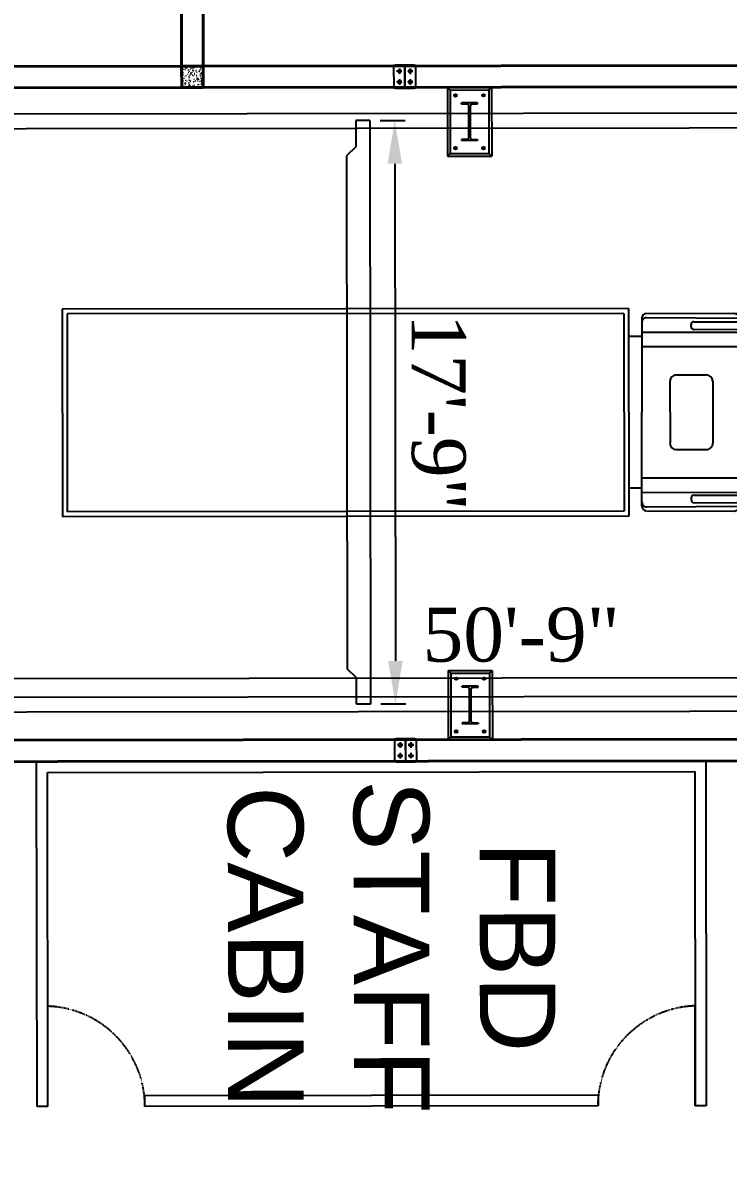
# Model space of a CAD drawing. Header units: feet. Extents: x -99009 to 3252343, y -11094690 to 9035152.
# Drawn here: x 2516587 to 2523120, y -1897848 to -1887199 of the extents above; entities that cross this region are included whole.
import ezdxf

# ---------------------------------------------------------------- set-up
doc = ezdxf.new("R2010")
doc.units = ezdxf.units.FT
doc.header["$PDSIZE"] = -1
for name, pattern in [('Amconstr', [9999, 9999, 0]), ('CENTER', [2, 1.25, -0.25, 0.25, -0.25]), ('HIDDEN2', [0.1875, 0.125, -0.0625])]:
    doc.linetypes.add(name, pattern=pattern)
doc.layers.add('1', color=1, linetype='Continuous')
doc.layers.add('DOOR', color=5, linetype='Continuous')
for name, color, linetype, lineweight in [('AM_CL', 1, 'Amconstr', 25), ('RCC', 3, 'Continuous', 40), ('ROAD', 134, 'Continuous', 0), ('WALL', 10, 'Continuous', 40)]:
    doc.layers.add(name, color=color, linetype=linetype, lineweight=lineweight)
doc.styles.add('MM', font='dutch.ttf')
doc.styles.get("Standard").update_dxf_attribs({"font": 'GOTHICB.TTF'})
doc.dimstyles.new('MANI (feet)', dxfattribs={"dimtxt": 2.5, "dimasz": 2, "dimexe": 0.477, "dimexo": 0.477, "dimgap": 0.5222, "dimtad": 1, "dimdec": 0, "dimlfac": 0.03937, "dimzin": 4, "dimdsep": 46, "dimlunit": 3, "dimtxsty": 'MM', "dimcen": 0, "dimclrd": 1, "dimclre": 1, "dimclrt": 50, "dimadec": 5, "dimazin": 2, "dimtfac": 1, "dimtdec": 0, "dimtmove": 0, "dimatfit": 3, "dimfxl": 1, "dimtolj": 1, "dimtzin": 0, "dimlwd": -1, "dimlwe": -1, "dimarcsym": 0})

# ---------------------------------------------------------------- blocks, each defined once
blk = doc.blocks.new('zw$7752')
h = blk.add_hatch(color=256)
h.dxf.hatch_style = 1
h.paths.add_polyline_path([(26, 126), (13, 126, 0.414214), (26, 113)])
h.paths.add_polyline_path([(26, 139), (26, 126), (39, 126, 0.414214)])
h = blk.add_hatch(color=256)
h.dxf.hatch_style = 1
h.paths.add_polyline_path([(126, 126), (113, 126, 0.414214), (126, 113)])
h.paths.add_polyline_path([(126, 139), (126, 126), (139, 126, 0.414214)])
h = blk.add_hatch(color=256)
h.dxf.hatch_style = 1
h.paths.add_polyline_path([(26, 26), (13, 26, 0.414214), (26, 13)])
h.paths.add_polyline_path([(26, 39), (26, 26), (39, 26, 0.414214)])
h = blk.add_hatch(color=256)
h.dxf.hatch_style = 1
h.paths.add_polyline_path([(126, 26), (113, 26, 0.414214), (126, 13)])
h.paths.add_polyline_path([(126, 39), (126, 26), (139, 26, 0.414214)])
at = {"color": 7, "linetype": 'CENTER'}
for p, q in [((0, 126), (52, 126)), ((26, 152), (26, 100)), ((100, 126), (152, 126)), ((126, 152), (126, 100)), ((0, 26), (52, 26)), ((26, 52), (26, 0)), ((100, 26), (152, 26)), ((126, 52), (126, 0))]:
    blk.add_line(p, q, dxfattribs=at)
at = {"color": 7}
for centre in [(26, 126), (126, 126), (26, 26), (126, 26)]:
    blk.add_circle(centre, 13, dxfattribs=at)
for centre in [(26, 126), (126, 126), (26, 26), (126, 26)]:
    blk.add_circle(centre, 13)
blk = doc.blocks.new('TGY')
at = {"color": 3}
blk.add_lwpolyline([(1150065, 546134), (1150279, 546134), (1150279, 545934), (1150065, 545934)], close=True, dxfattribs=at)
at = {"color": 1}
blk.add_lwpolyline([(1150065, 546122), (1150065, 545947), (1150072, 545947), (1150072, 546032), (1150272, 546032), (1150272, 545947), (1150279, 545947), (1150279, 546122), (1150272, 546122), (1150272, 546037), (1150072, 546037), (1150072, 546122)], close=True, dxfattribs=at)
blk.add_blockref('zw$7752', (1150096, 545958))
blk = doc.blocks.new('RCC COLUMN')
at = {"layer": 'ROAD'}
h = blk.add_hatch(dxfattribs=at)
h.set_pattern_fill('AR-CONC', color=252, scale=10)
h.set_pattern_definition([(50, (-23146.816, 205572.735), (71.726018, -6.275213), [7.5, -82.5]), (355, (-23146.82, 205572.735), (-13.875133, 75.219213), [6, -66]), (100.451444, (-23140.84, 205572.21), (57.850885, 68.944), [6.37402, -70.11421]), (46.1842, (-23146.82, 205592.735), (106.724133, -16.551928), [11.25, -123.75]), (96.635635, (-23137.92, 205591.36), (93.466195, 97.41186), [9.561034, -105.171376]), (351.184164, (-23146.82, 205592.73), (93.466195, 97.41186), [9, -99]), (21, (-23136.816, 205587.735), (59.690705, -40.261889), [7.5, -82.5]), (326, (-23136.82, 205587.735), (24.331533, 72.515005), [6, -66]), (71.451445, (-23131.84, 205584.38), (84.022238, 32.253115), [6.37402, -70.11421]), (37.5, (-23146.816, 205572.735), (1.2159855, 33.2893854), [0, -65.2, 0, -67, 0, -66.25]), (7.5, (-23146.816, 205572.735), (26.306954, 39.441171), [0, -38.2, 0, -63.7, 0, -25.25]), (327.5, (-23169.116, 205572.735), (53.3822436, -2.2554872), [0, -25, 0, -78, 0, -103.5]), (317.5, (-23179.116, 205572.735), (58.318617, 10.010498), [0, -32.5, 0, -51.8, 0, -73.5])])
h.paths.add_polyline_path([(-100, -115), (100, -115), (100, 85), (-100, 85)])
at = {"layer": 'RCC'}
blk.add_lwpolyline([(-100, -115), (100, -115), (100, 85), (-100, 85)], close=True, dxfattribs=at)
blk = doc.blocks.new('*D2600')
at = {"color": 1}
for p, q in [((2513464, -1893759), (2513463, -1893191)), ((2528945, -1893741), (2528944, -1893173)), ((2528545, -1893269), (2513864, -1893286))]:
    blk.add_line(p, q, dxfattribs=at)
for points in [[(2513863, -1893219), (2513864, -1893352), (2513464, -1893286)], [(2528545, -1893336), (2528544, -1893202), (2528945, -1893269)]]:
    blk.add_solid(points, dxfattribs=at)
at = {"layer": 'Defpoints', "color": 0}
for p in [(2513464, -1893286), (2513464, -1893854), (2528945, -1893837)]:
    blk.add_point(p, dxfattribs=at)
at = {"color": 50, "insert": (2521204, -1892876), "char_height": 500, "attachment_point": 5, "rotation": 0.0651, "style": 'MM'}
blk.add_mtext('\\A1;50\'-9"', dxfattribs=at)
blk = doc.blocks.new('truck')
for p, q in [((102254, -49503), (97007, -49503)), ((97007, -49503), (97007, -51427)), ((102254, -49503), (102254, -49761)), ((97051, -49547), (97051, -51383)), ((102210, -49547), (97051, -49547)), ((102210, -49547), (102210, -51383)), ((102376, -49593), (102376, -49761)), ((102420, -49549), (103233, -49546)), ((102420, -49587), (103333, -49593)), ((103233, -49546), (103250, -49553)), ((103809, -49553), (103250, -49553)), ((103250, -49553), (103333, -49593)), ((103333, -49593), (103733, -49601)), ((103652, -49722), (103733, -49601)), ((102376, -49722), (103652, -49722)), ((102833, -49670), (102833, -49652)), ((102859, -49626), (103647, -49626)), ((102859, -49696), (103603, -49696)), ((103624, -49684), (103655, -49639)), ((103719, -49700), (103736, -49675)), ((102376, -49761), (102254, -49761)), ((102254, -49761), (102254, -51169)), ((102376, -49761), (102376, -50465)), ((103695, -49766), (103695, -50465)), ((103739, -49766), (103739, -50465)), ((104001, -49835), (104020, -50470)), ((104074, -49788), (104094, -50465)), ((102376, -49855), (103421, -49855)), ((103931, -49841), (103950, -50472)), ((102696, -50119), (102974, -50119)), ((102637, -50178), (102637, -50752)), ((103033, -50178), (103033, -50752)), ((102376, -51169), (102376, -50465)), ((103695, -51164), (103695, -50465)), ((103739, -51164), (103739, -50465)), ((103931, -51089), (103950, -50458)), ((104001, -51094), (104020, -50460)), ((104074, -51142), (104094, -50465)), ((102696, -50811), (102974, -50811)), ((102376, -51074), (103421, -51074)), ((102376, -51169), (102254, -51169)), ((102254, -51169), (102254, -51427)), ((102376, -51337), (102376, -51169)), ((102376, -51208), (103652, -51208)), ((103652, -51208), (103733, -51329)), ((102833, -51260), (102833, -51278)), ((102859, -51234), (103603, -51234)), ((102859, -51304), (103647, -51304)), ((103333, -51337), (103733, -51329)), ((103624, -51246), (103655, -51290)), ((103719, -51229), (103736, -51255)), ((102254, -51427), (97007, -51427)), ((102210, -51383), (97051, -51383)), ((102420, -51343), (103333, -51337)), ((102420, -51380), (103233, -51384)), ((103233, -51384), (103250, -51376)), ((103250, -51376), (103333, -51337)), ((103809, -51376), (103250, -51376))]:
    blk.add_line(p, q)
for centre, radius, start, end in [((102420, -49593), 43.7, 90.221, 180), ((102420, -49631), 43.7, 89.6573, 180), ((103736, -49868), 267, 7.1101, 90.471), ((103809, -49821), 267, 7.1101, 90), ((102859, -49652), 26.2, 90, 180), ((102859, -49670), 26.2, 180, 270), ((103603, -49670), 26.2, 270, 325.8642), ((103647, -49635), 8.74, 325.8642, 90), ((103652, -49766), 43.7, 0, 90), ((103726, -49705), 8.74, 145.8642, 218.9833), ((103652, -49766), 87.4, 0, 38.9833), ((103743, -49680), 8.74, 87.6503, 145.8642), ((103736, -49868), 197, 8.0464, 87.6503), ((103420, -49387), 468, 270.1692, 306.0617), ((102696, -50178), 59.4, 90, 180), ((102974, -50178), 59.4, 0, 90), ((102696, -50752), 59.4, 180, 270), ((102974, -50752), 59.4, 270, 0), ((103420, -51543), 468, 53.9383, 89.8308), ((103736, -51061), 267, 269.529, 352.8899), ((103736, -51061), 197, 272.3497, 351.9536), ((103652, -51164), 43.7, 270, 0), ((103726, -51225), 8.74, 141.0167, 214.1358), ((103652, -51164), 87.4, 321.0167, 0), ((103809, -51109), 267, 270, 352.8899), ((102420, -51299), 43.7, 180, 270.3427), ((102859, -51260), 26.2, 90, 180), ((102859, -51278), 26.2, 180, 270), ((103603, -51260), 26.2, 34.1358, 90), ((103647, -51295), 8.74, 270, 34.1358), ((103743, -51250), 8.74, 214.1358, 272.3497), ((102420, -51337), 43.7, 180, 269.779)]:
    blk.add_arc(centre, radius, start, end)
blk = doc.blocks.new('colum crane')
at = {"layer": 'AM_CL', "color": 6, "linetype": 'ByBlock'}
for p, q in [((1559371, -1064867), (1559371, -1064457)), ((1559371, -1064457), (1560011, -1064457)), ((1559396, -1064482), (1559371, -1064457)), ((1559396, -1064842), (1559396, -1064482)), ((1559396, -1064482), (1559986, -1064482)), ((1559986, -1064482), (1560011, -1064457)), ((1559986, -1064842), (1559986, -1064482)), ((1560011, -1064867), (1560011, -1064457)), ((1559526, -1064587), (1559516, -1064587)), ((1559516, -1064587), (1559516, -1064737)), ((1559526, -1064639), (1559526, -1064587)), ((1559856, -1064587), (1559866, -1064587)), ((1559856, -1064639), (1559856, -1064587)), ((1559866, -1064587), (1559866, -1064737)), ((1559526, -1064684), (1559526, -1064737)), ((1559841, -1064654), (1559541, -1064654)), ((1559841, -1064669), (1559541, -1064669)), ((1559856, -1064684), (1559856, -1064737)), ((1559526, -1064737), (1559516, -1064737)), ((1559856, -1064737), (1559866, -1064737)), ((1559371, -1064867), (1559396, -1064842)), ((1559371, -1064867), (1560011, -1064867)), ((1559396, -1064842), (1559986, -1064842)), ((1559986, -1064842), (1560011, -1064867))]:
    blk.add_line(p, q, dxfattribs=at)
at = {"layer": 'AM_CL', "color": 6, "linetype": 'CENTER', "ltscale": 0.25}
for p, q in [((1559455, -1064532), (1559437, -1064532)), ((1559446, -1064523), (1559446, -1064541)), ((1559945, -1064532), (1559927, -1064532)), ((1559936, -1064523), (1559936, -1064541)), ((1559455, -1064792), (1559437, -1064792)), ((1559446, -1064783), (1559446, -1064801)), ((1559945, -1064792), (1559927, -1064792)), ((1559936, -1064783), (1559936, -1064801))]:
    blk.add_line(p, q, dxfattribs=at)
at = {"layer": 'AM_CL', "color": 6, "linetype": 'ByBlock'}
for centre in [(1559446, -1064532), (1559936, -1064532), (1559446, -1064792), (1559936, -1064792)]:
    blk.add_circle(centre, 12, dxfattribs=at)
for centre, start, end in [((1559541, -1064639), 180, 270), ((1559541, -1064684), 90, 180), ((1559841, -1064639), 270, 360), ((1559841, -1064684), 0, 90)]:
    blk.add_arc(centre, 15, start, end, dxfattribs=at)
blk = doc.blocks.new('*D2617')
at = {"color": 1}
for p, q in [((2519896, -1888105), (2520128, -1888105)), ((2520033, -1888505), (2520038, -1893116)), ((2519902, -1893516), (2520134, -1893516))]:
    blk.add_line(p, q, dxfattribs=at)
for points in [[(2520100, -1888505), (2519966, -1888505), (2520032, -1888105)], [(2519971, -1893116), (2520105, -1893116), (2520039, -1893516)]]:
    blk.add_solid(points, dxfattribs=at)
at = {"layer": 'Defpoints', "color": 0}
for p in [(2519800, -1888105), (2519807, -1893517), (2520039, -1893516)]:
    blk.add_point(p, dxfattribs=at)
at = {"color": 50, "insert": (2520437, -1890810), "char_height": 500, "attachment_point": 5, "rotation": 270.0651, "style": 'MM'}
blk.add_mtext('\\A1;17\'-9"', dxfattribs=at)
blk = doc.blocks.new('DOOR 123')
blk.add_lwpolyline([(-1381, 0), (-1381, 1500, -0.410737)], format="xyb")
at = {"linetype": 'HIDDEN2'}
blk.add_lwpolyline([(-1381, 1499, -0.404482), (69, 0)], format="xyb", dxfattribs=at)

msp = doc.modelspace()

# ---------------------------------------------------------------- linework, layer by layer
at = {"color": 3}
for p, q in [((2519800.38265, -1888105.14695), (2519672.02364, -1888105.29268)), ((2519672.02364, -1888105.29268), (2519672.30103, -1888349.61035)), ((2519800.38265, -1888105.14695), (2519806.52653, -1893516.50626)), ((2519672.30103, -1888349.61035), (2519584.20892, -1888432.11347)), ((2519584.20892, -1888432.11347), (2519589.6109, -1893190.03145)), ((2519677.89013, -1893272.33433), (2519589.6109, -1893190.03145)), ((2519678.16752, -1893516.65199), (2519677.89013, -1893272.33433)), ((2519806.52653, -1893516.50626), (2519678.16752, -1893516.65199))]:
    msp.add_line(p, q, dxfattribs=at)
for p, q in [((2516713.53991, -1894050.44175), (2522913.53591, -1894043.40248)), ((2516717.17308, -1897250.43969), (2516713.53991, -1894050.44175)), ((2522913.53591, -1894043.40248), (2522917.16909, -1897243.40042)), ((2516813.65338, -1894150.32815), (2522813.64951, -1894143.51595)), ((2516817.17302, -1897250.32615), (2516813.65338, -1894150.32815)), ((2522813.64951, -1894143.51595), (2522817.16915, -1897243.51396)), ((2521917.05619, -1897144.53585), (2517717.0589, -1897149.30439)), ((2517717.17244, -1897249.30432), (2517717.0589, -1897149.30439)), ((2521917.05619, -1897144.53585), (2521917.16973, -1897244.53579)), ((2516817.17302, -1897250.32615), (2516717.17308, -1897250.43969)), ((2521917.16973, -1897244.53579), (2517717.17244, -1897249.30432)), ((2522917.16909, -1897243.40042), (2522817.16915, -1897243.51396))]:
    msp.add_line(p, q)
for points in [[(2528904.57131, -1888030.10754), (2513538.58121, -1888047.55358), (2513538.73409, -1888182.19887), (2528904.72418, -1888164.75283)], [(2528910.71401, -1893440.42804), (2513544.72391, -1893457.87408), (2513544.87679, -1893592.51937), (2528910.86688, -1893575.07333)]]:
    msp.add_lwpolyline(points, close=True, dxfattribs=at)
at = {"layer": '1'}
msp.add_arc((2520410.24778, -1978395.99612), 100000, 84.1346387202, 194.3871675539, dxfattribs=at)
at = {"layer": 'WALL'}
msp.add_lwpolyline([(2518056.5753, -1886888.9123), (2518057.38141, -1887598.91184), (2518257.38128, -1887598.68477), (2518256.57517, -1886888.68523)], close=True, dxfattribs=at)
at = {"layer": 'WALL', "color": 1}
for points in [[(2513457.34741, -1887804.1347), (2513457.12033, -1887604.13483), (2518057.38141, -1887598.91184), (2518057.60848, -1887798.91171)], [(2518257.60835, -1887798.68464), (2518257.38128, -1887598.68477), (2523776.02048, -1887592.41909), (2523776.24755, -1887792.41896)], [(2513464.21637, -1893854.1308), (2513464.44345, -1894054.13067), (2523783.34359, -1894042.41493), (2523783.11652, -1893842.41506)]]:
    msp.add_lwpolyline(points, close=True, dxfattribs=at)

# ---------------------------------------------------------------- block references
for name, p, rotation in [('RCC COLUMN', (2518142.49489, -1887698.81527), 90.06505171407352), ('TGY', (1972785.52655, -738145.0515), 270.0650517140735), ('TGY', (1972785.52728, -738145.68992), 270.0650517140735), ('TGY', (1972792.62259, -744395.04747), 270.0650517140735), ('TGY', (1972792.62332, -744395.6859), 270.0650517140735)]:
    msp.add_blockref(name, p, dxfattribs=dict(rotation=rotation))
at = {"color": 3}
for name, p, rotation in [('colum crane', (3583615.29761, -327217.01328), 270.0650517140735), ('truck', (2419888.30869, -1840461.79525), 0.06505171407317947), ('colum crane', (3583621.44031, -332627.33378), 270.0650517140735)]:
    msp.add_blockref(name, p, dxfattribs=dict(at, rotation=rotation))
at = {"layer": 'DOOR', "yscale": 0.6206896551725136, "zscale": 0.6206896551725135}
for p, xscale, rotation in [((2517674.15039, -1897249.35317), 0.6206896551725137, 0.06505171407317946), ((2521960.19178, -1897244.48694), -0.6206896551725137, 0.06505171405383237)]:
    msp.add_blockref('DOOR 123', p, dxfattribs=dict(at, xscale=xscale, rotation=rotation))

# ---------------------------------------------------------------- texts
at = {"color": 235, "insert": (2519998.06503, -1895770.28389), "char_height": 700, "width": 4523.5463422, "attachment_point": 5, "rotation": 270.065051714}
msp.add_mtext('{\\fArial|b0|i0|c0|p34;{\\C7;FBD STAFF CABIN}}', dxfattribs=at)

# ---------------------------------------------------------------- dimensions: what is measured, and where the dimension line sits
at = {"color": 3}
for base, p1, p2, angle, picture, middle in [((2520038.52638, -1893516.24285), (2519800.38265, -1888105.14695), (2519806.52653, -1893516.50626), 270.065051714, '*D2617', (2520436.76918, -1890810.10756)), ((2513463.57145, -1893286.10399), (2528945.2064, -1893836.55419), (2513464.21637, -1893854.1308), 0.065051714, '*D2600', (2521203.61083, -1892876.00095))]:
    dim = msp.add_linear_dim(base=base, p1=p1, p2=p2, angle=angle, dimstyle='MANI (feet)', override={"dimscale": 200, "dimarcsym": 1}, dxfattribs=at)
    dim.commit()
    dim.dimension.update_dxf_attribs({"geometry": picture, "text_midpoint": middle})

doc.saveas('drawing.dxf')
